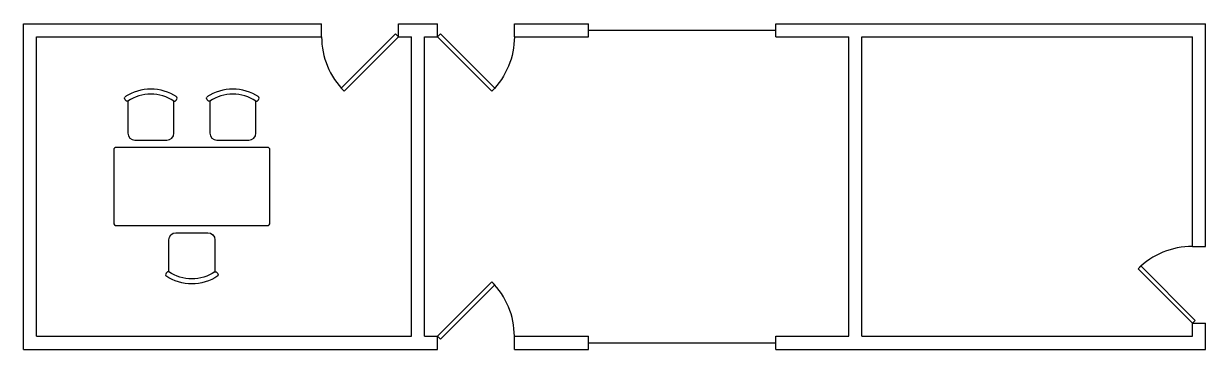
# Model space of a CAD drawing. Header units: centimetres. Extents: x 222 to 1375, y 280 to 598.
import ezdxf

# ---------------------------------------------------------------- set-up
doc = ezdxf.new("R2010")
doc.units = ezdxf.units.CM
for name, color, linetype in [('Door', 3, 'Continuous'), ('Furniture', 2, 'Continuous'), ('Glass', 6, 'Continuous'), ('Walls', 1, 'Continuous')]:
    doc.layers.add(name, color=color, linetype=linetype)

# ---------------------------------------------------------------- blocks, each defined once
blk = doc.blocks.new('Desk')
blk.add_lwpolyline([(-76.2, 2.54, 0.4142136), (-73.66, 0), (73.66, 0, 0.4142136), (76.2, 2.54), (76.2, 73.66, 0.4142136), (73.66, 76.2), (-73.66, 76.2, 0.4142136), (-76.2, 73.66)], format="xyb", close=True)
blk = doc.blocks.new('Door')
at = {"color": 0}
blk.add_lwpolyline([(0, 0), (2.8, -2.8), (55.9, 50.2), (53, 53)], close=True, dxfattribs=at)
blk.add_arc((0, 0), 75, 0, 45, dxfattribs=at)
blk = doc.blocks.new('Chair')
at = {"layer": 'Furniture'}
for p, q in [((-22.5, 38), (-22.5, 7)), ((22.5, 7), (22.5, 38)), ((-15.5, 0), (15.5, 0))]:
    blk.add_line(p, q, dxfattribs=at)
for centre, radius, start, end in [((0, 4.7), 45.2, 55.9177, 124.0823), ((0, 4.7), 40.2, 55.9177, 124.0823), ((-15.5, 7), 7, 180, 270), ((15.5, 7), 7, 270, 0)]:
    blk.add_arc(centre, radius, start, end, dxfattribs=at)
for points in [[(-22.5, 38), (-23.9, 37.1), (-26.7, 41.2), (-25.3, 42.1)], [(22.5, 38), (23.9, 37.1), (26.7, 41.2), (25.3, 42.1)]]:
    blk.add_open_spline(points, degree=3, dxfattribs=at)

msp = doc.modelspace()

# ---------------------------------------------------------------- linework, layer by layer
at = {"layer": 'Glass'}
for p, q in [((773.5, 591.6), (956.4, 591.6)), ((773.5, 286.8), (956.4, 286.8))]:
    msp.add_line(p, q, dxfattribs=at)
at = {"layer": 'Walls'}
for p, q in [((222.3, 280.4), (222.3, 597.9)), ((222.3, 597.9), (513.1, 597.9)), ((513.1, 585.2), (513.1, 597.9)), ((588.1, 585.2), (588.1, 597.9)), ((588.1, 597.9), (626.2, 597.9)), ((626.2, 585.2), (626.2, 597.9)), ((701.2, 585.2), (701.2, 597.9)), ((701.2, 597.9), (773.5, 597.9)), ((773.5, 585.2), (773.5, 597.9)), ((956.4, 585.2), (956.4, 597.9)), ((956.4, 597.9), (1375.5, 597.9)), ((1375.5, 380.8), (1375.5, 597.9)), ((235, 293.1), (235, 585.2)), ((235, 585.2), (513.1, 585.2)), ((588.1, 585.2), (600.8, 585.2)), ((600.8, 293.1), (600.8, 585.2)), ((613.5, 293.1), (613.5, 585.2)), ((613.5, 585.2), (626.2, 585.2)), ((701.2, 585.2), (773.5, 585.2)), ((956.4, 585.2), (1027.5, 585.2)), ((1027.5, 293.1), (1027.5, 585.2)), ((1040.2, 293.1), (1040.2, 585.2)), ((1040.2, 585.2), (1362.8, 585.2)), ((1362.8, 380.8), (1362.8, 585.2)), ((1362.8, 380.8), (1375.5, 380.8)), ((1362.8, 293.1), (1362.8, 305.8)), ((1362.8, 305.8), (1375.5, 305.8)), ((1375.5, 280.4), (1375.5, 305.8)), ((235, 293.1), (600.8, 293.1)), ((613.5, 293.1), (626.2, 293.1)), ((626.2, 280.4), (626.2, 293.1)), ((701.2, 280.4), (701.2, 293.1)), ((701.2, 293.1), (773.5, 293.1)), ((773.5, 280.4), (773.5, 293.1)), ((956.4, 280.4), (956.4, 293.1)), ((956.4, 293.1), (1027.5, 293.1)), ((1040.2, 293.1), (1362.8, 293.1)), ((222.3, 280.4), (626.2, 280.4)), ((701.2, 280.4), (773.5, 280.4)), ((956.4, 280.4), (1375.5, 280.4))]:
    msp.add_line(p, q, dxfattribs=at)

# ---------------------------------------------------------------- block references
at = {"layer": 'Door'}
for p, rotation in [((588.1, 585.2), 180), ((1362.8, 305.8), 90)]:
    msp.add_blockref('Door', p, dxfattribs=dict(at, rotation=rotation))
at = {"layer": 'Door', "xscale": -1, "rotation": 180}
msp.add_blockref('Door', (626.2, 585.2), dxfattribs=at)
at = {"layer": 'Door'}
msp.add_blockref('Door', (626.2, 293.1), dxfattribs=at)
at = {"layer": 'Furniture'}
for name, p in [('Chair', (346.5, 484.3)), ('Chair', (426.5, 484.3)), ('Desk', (386.5, 401.1))]:
    msp.add_blockref(name, p, dxfattribs=at)
at = {"layer": 'Furniture', "xscale": -1, "rotation": 180}
msp.add_blockref('Chair', (386.5, 394.1), dxfattribs=at)

doc.saveas('drawing.dxf')
